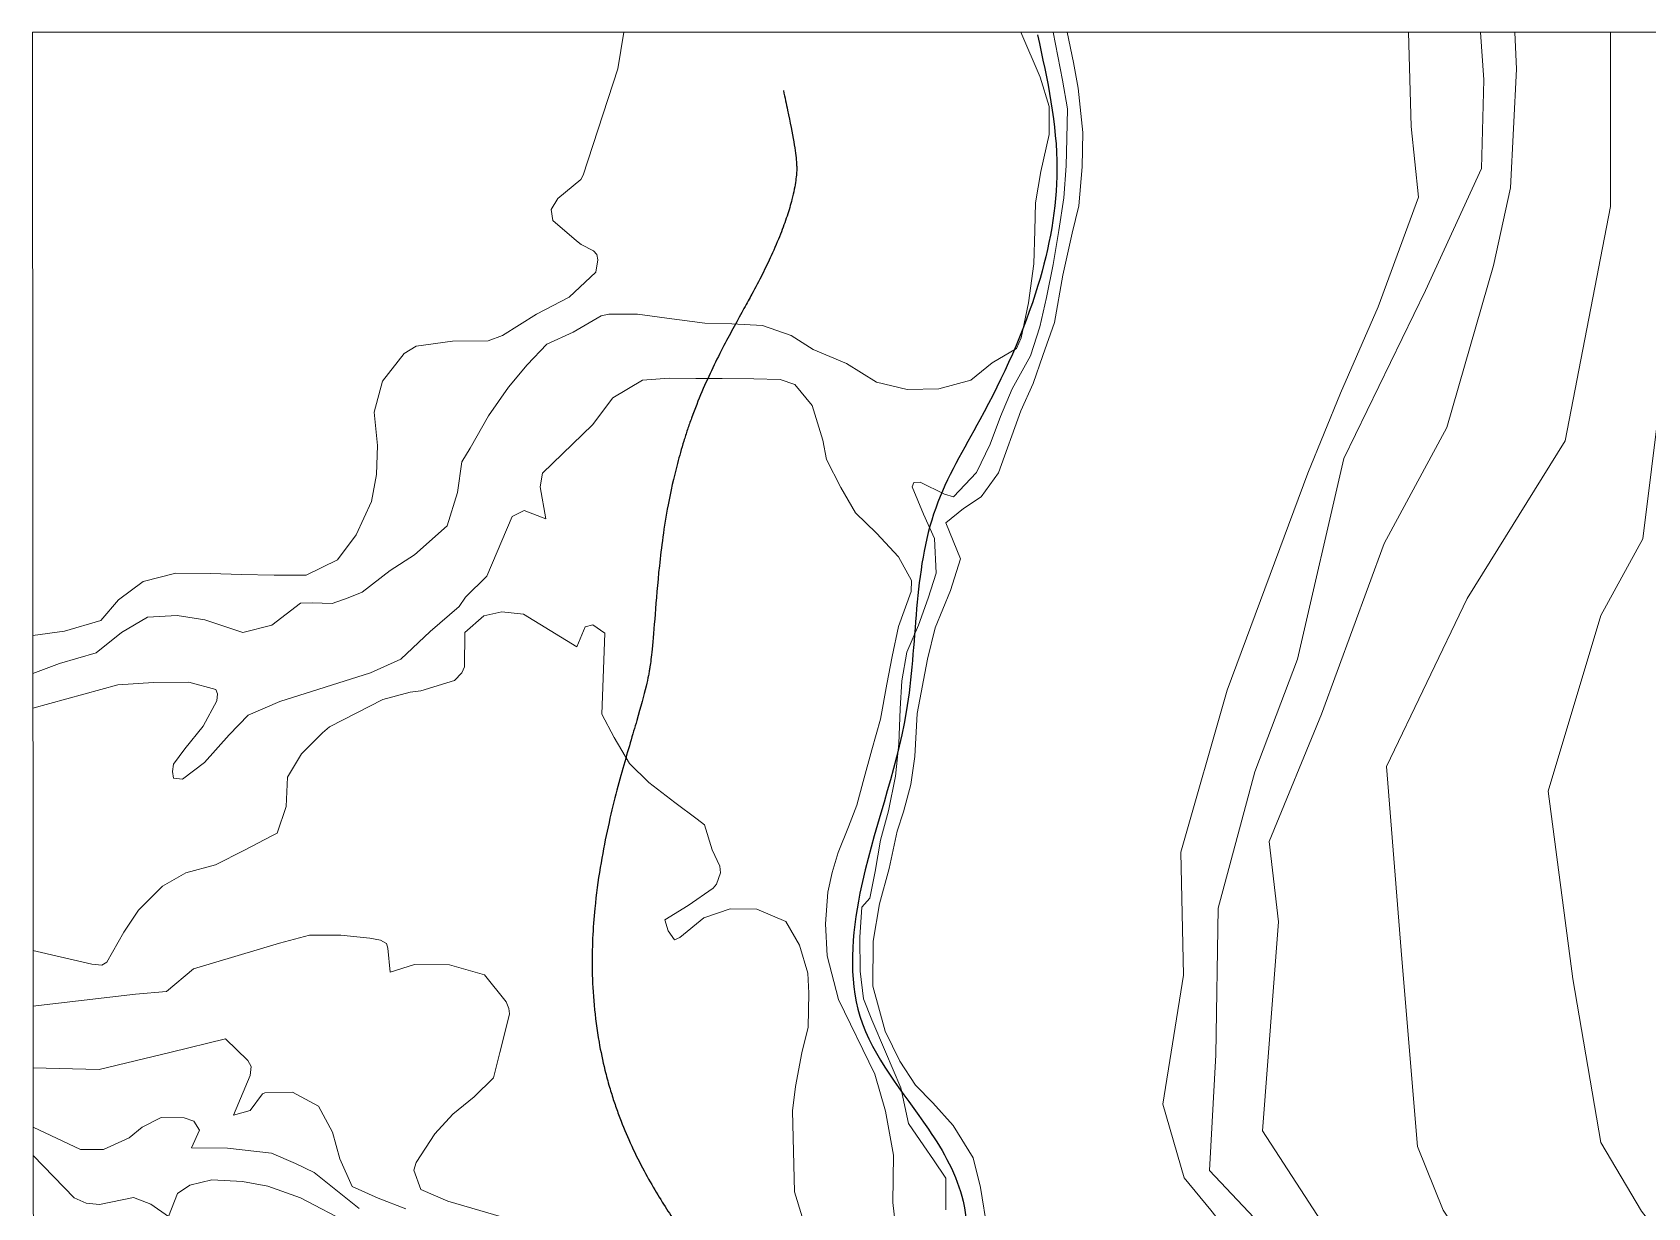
# Model space of a CAD drawing. Header units: metres. Extents: x 30 to 776, y 38 to 676.
# Drawn here: x 29.6 to 153.7, y 585.5 to 675.8 of the extents above; entities that cross this region are included whole.
import ezdxf

# ---------------------------------------------------------------- set-up
doc = ezdxf.new("R2010")
doc.units = ezdxf.units.M
doc.layers.add('01_Fina', color=7, linetype='Continuous')

msp = doc.modelspace()

# ---------------------------------------------------------------- linework, layer by layer
msp.add_spline([(106.83, 675.61), (108.32, 665.3), (106.86, 656.36), (102.39, 646.03), (99, 639.25), (96.74, 623.58), (93.18, 609.64), (93.18, 600.18), (98.44, 591.5), (101.1, 585.98), (102.04, 577.46), (110.54, 567.2), (115.45, 554.23), (129.88, 544.16), (140.15, 529.47), (156.19, 509.83), (198.01, 500.83), (221.73, 503.7), (238, 515.67), (252.42, 520.15), (281.11, 538.63), (291.8, 551.68), (297.51, 566.91), (300.12, 587.55), (316.29, 606.6), (331.97, 613.25), (351.68, 610.4), (367.6, 598.06), (374.49, 580.98), (389.77, 552.31), (401.1, 510.24), (407.2, 487.78), (408.99, 484.8), (414.2, 484.65), (424.03, 484.65), (456.85, 473.39), (460.88, 470.71), (472.98, 472.65), (479.56, 474.44), (492.86, 470.56), (502.87, 478.32), (512.31, 493.41), (527.25, 500.43), (541.15, 492.96), (559.78, 474.2), (591.84, 430.24), (601.45, 418), (617.45, 400.82), (669.82, 363.98), (715.45, 331.77), (775.7, 289.92)], degree=3)
msp.add_open_spline([(87.29, 671.34), (87.41, 670.8), (87.52, 670.3), (87.82, 668.88), (87.98, 668.07), (88.2, 666.75), (88.26, 666.23), (88.31, 665.72), (88.31, 665.59), (88.32, 665.43), (88.32, 665.38), (88.32, 665.28), (88.32, 665.23), (88.31, 665.1), (88.31, 665.03), (88.29, 664.8), (88.27, 664.62), (88.19, 664.02), (88.09, 663.52), (87.85, 662.57), (87.72, 662.13), (87.43, 661.25), (87.26, 660.78), (86.86, 659.78), (86.63, 659.22), (86.15, 658.18), (85.92, 657.7), (85.42, 656.71), (85.15, 656.2), (84.78, 655.52), (84.69, 655.35), (84.49, 654.99), (84.38, 654.79), (84.04, 654.18), (83.78, 653.71), (83.01, 652.3), (82.45, 651.25), (81.59, 649.45), (81.31, 648.84), (80.76, 647.55), (80.5, 646.88), (80.13, 645.87), (80.02, 645.57), (79.82, 644.98), (79.73, 644.69), (79.46, 643.81), (79.3, 643.24), (78.86, 641.57), (78.62, 640.5), (78.11, 637.77), (77.91, 636.2), (77.61, 633.4), (77.52, 632.17), (77.35, 630.02), (77.28, 629.12), (77.18, 628.1), (77.15, 627.83), (77.09, 627.39), (77.07, 627.21), (77.02, 626.94), (77.01, 626.84), (76.97, 626.62), (76.95, 626.51), (76.87, 626.14), (76.81, 625.87), (76.57, 624.85), (76.33, 623.97), (75.72, 621.87), (75.35, 620.64), (74.56, 617.81), (74.13, 616.21), (73.56, 613.53), (73.38, 612.6), (73.05, 610.62), (72.91, 609.57), (72.65, 606.98), (72.57, 605.4), (72.63, 601.98), (72.78, 600.14), (73.25, 597.49), (73.4, 596.77), (73.69, 595.6), (73.8, 595.17), (74.04, 594.37), (74.15, 594.01), (74.38, 593.3), (74.5, 592.96), (74.88, 591.96), (75.14, 591.32), (76.02, 589.33), (76.67, 588.11), (77.91, 585.98), (78.51, 585.06), (79.61, 583.45), (80.1, 582.76), (80.91, 581.65), (81.23, 581.2), (81.5, 580.83), (81.51, 580.48), (81.52, 580.07), (81.59, 578.86), (81.65, 577.97), (81.91, 575.88), (82.1, 574.67), (82.62, 572.59), (82.83, 571.83), (83.37, 570.25), (83.66, 569.5), (84.55, 567.48), (85.18, 566.31), (86.46, 564.24), (87.12, 563.32), (88.37, 561.71), (88.97, 561.01), (90.09, 559.77), (90.62, 559.23), (91.78, 558.07), (92.37, 557.52), (93.07, 556.85), (93.27, 556.66), (93.45, 556.49), (93.54, 556.18), (93.64, 555.8), (93.94, 554.68), (94.16, 553.86), (94.73, 551.92), (95.08, 550.8), (95.97, 548.48), (96.45, 547.35), (97.32, 545.64), (97.59, 545.14), (98.08, 544.29), (98.29, 543.95), (98.69, 543.32), (98.88, 543.02), (99.28, 542.45), (99.48, 542.17), (100.08, 541.35), (100.49, 540.83), (101.92, 539.13), (102.97, 538.08), (105, 536.24), (105.99, 535.45), (107.88, 534.07), (108.77, 533.48), (110.45, 532.42), (111.23, 531.97), (113, 530.97), (113.91, 530.48), (115.46, 529.64), (116.1, 529.29), (117.05, 528.75), (117.36, 528.55), (117.53, 528.43), (117.55, 528.42), (117.56, 528.41), (117.58, 528.39), (117.61, 528.36), (117.77, 528.18), (117.95, 527.97), (118.44, 527.28), (118.75, 526.81), (119.47, 525.62), (119.88, 524.89), (120.8, 523.2), (121.32, 522.24), (122.1, 520.79), (122.32, 520.39), (122.73, 519.64), (122.93, 519.29), (123.32, 518.59), (123.52, 518.25), (124.12, 517.2), (124.53, 516.51), (125.79, 514.41), (126.68, 513), (129.31, 509.08), (131.16, 506.57), (135.31, 501.65), (137.62, 499.24), (141.44, 495.92), (142.72, 494.89), (144.66, 493.48), (145.26, 493.06), (146.47, 492.26), (147.07, 491.88), (148.9, 490.76), (150.13, 490.08), (154.05, 488.08), (156.76, 486.96), (162.12, 485.12), (164.79, 484.4), (170.03, 483.23), (172.61, 482.79), (176.68, 482.22), (178.21, 482.05), (179.71, 481.89)], degree=3, knots=[0, 0, 0, 0, 1.644726, 1.644726, 4.934177, 4.934177, 8.223629, 8.223629, 9.563506, 9.563506, 10.345262, 10.345262, 11.28556, 11.28556, 12.225857, 12.225857, 14.106453, 14.106453, 17.805341, 17.805341, 20.424205, 20.424205, 23.043068, 23.043068, 25.951842, 25.951842, 28.289428, 28.289428, 30.618497, 30.618497, 31.331044, 31.331044, 32.043591, 32.043591, 33.468685, 33.468685, 35.959537, 35.959537, 37.106738, 37.106738, 38.221232, 38.221232, 38.683267, 38.683267, 39.145302, 39.145302, 40.069372, 40.069372, 41.917511, 41.917511, 45.055981, 45.055981, 48.194451, 48.194451, 51.332922, 51.332922, 52.597602, 52.597602, 53.712361, 53.712361, 54.511968, 54.511968, 55.311575, 55.311575, 56.910789, 56.910789, 60.593859, 60.593859, 64.276929, 64.276929, 67.959999, 67.959999, 69.780917, 69.780917, 71.601835, 71.601835, 74.015108, 74.015108, 76.42838, 76.42838, 77.298723, 77.298723, 77.81415, 77.81415, 78.233036, 78.233036, 78.651921, 78.651921, 79.489693, 79.489693, 81.414972, 81.414972, 83.340252, 83.340252, 85.265532, 85.265532, 87.017865, 87.017865, 87.017865, 87.84963, 87.84963, 89.181746, 89.181746, 90.513861, 90.513861, 91.210403, 91.210403, 91.906945, 91.906945, 93.171515, 93.171515, 94.436084, 94.436084, 95.700654, 95.700654, 96.965224, 96.965224, 98.811254, 98.811254, 99.732667, 99.732667, 99.732667, 101.114837, 101.114837, 103.131523, 103.131523, 105.148209, 105.148209, 106.781995, 106.781995, 107.434419, 107.434419, 107.862222, 107.862222, 108.229843, 108.229843, 108.597464, 108.597464, 109.332705, 109.332705, 111.128025, 111.128025, 112.923346, 112.923346, 114.718666, 114.718666, 116.513987, 116.513987, 119.107689, 119.107689, 121.701392, 121.701392, 124.295095, 124.295095, 124.853683, 124.853683, 124.853683, 126.51787, 126.51787, 129.769137, 129.769137, 133.020405, 133.020405, 136.271672, 136.271672, 139.52294, 139.52294, 140.697473, 140.697473, 141.674431, 141.674431, 142.651388, 142.651388, 144.605303, 144.605303, 148.513133, 148.513133, 155.508389, 155.508389, 162.503646, 162.503646, 165.777063, 165.777063, 167.196337, 167.196337, 168.615611, 168.615611, 171.454159, 171.454159, 177.597431, 177.597431, 183.740703, 183.740703, 189.883975, 189.883975, 193.623329, 193.623329, 193.623329, 193.623329])
at = {"layer": '01_Fina', "color": 252, "lineweight": 9, "true_color": 0x939598}
for points in [[(30.01, 38), (769.1, 38), (768.66, 675.82), (29.57, 675.82), (30.01, 57.96)], [(158.73, 542.56), (150.42, 552.15), (142.44, 559.67), (136.13, 566.49), (130.98, 571.53), (125.1, 578.57), (122.15, 582.75), (120.14, 585.27), (118.1, 587.76), (116.45, 593.42), (118.04, 603.33), (117.85, 612.8), (121.41, 625.25), (127.59, 641.92), (130.11, 648.08), (133.01, 654.72), (136.1, 663.15), (135.54, 668.57), (135.35, 675.82)], [(156.28, 554.25), (153.55, 557.06), (151.26, 559.72), (148.2, 564.11), (144.4, 568.42), (137.85, 575.23), (130.47, 581.6), (129.76, 582.48), (129.28, 583.41), (124.11, 591.39), (125.34, 607.44), (124.64, 613.62), (128.64, 623.41), (133.47, 636.52), (138.29, 645.43), (141.88, 657.9), (143.18, 663.86), (143.65, 672.98), (143.51, 675.82)], [(155.12, 564.69), (152.93, 566.68), (151.24, 568.47), (149.09, 572.01), (146, 575.81), (142.66, 579.23), (139.97, 582.36), (137.99, 585.28), (136.02, 590.18), (134.83, 604.59), (133.65, 619.37), (139.84, 632.29), (147.39, 644.41), (150.87, 662.43), (150.87, 675.82)], [(155.33, 652.74), (153.35, 636.88), (150.13, 630.99), (146.07, 617.49), (147.96, 603.05), (150.11, 590.49), (153.24, 585.2), (158.24, 578.78)]]:
    msp.add_lwpolyline(points, dxfattribs=at)
at = {"layer": '01_Fina', "color": 252, "linetype": 'Continuous', "lineweight": 9, "true_color": 0x939598}
for points in [[(75.02, 675.82), (74.57, 673.02), (71.91, 664.84), (71.72, 664.51), (69.97, 663.05), (69.44, 662.2), (69.57, 661.35), (71.4, 659.78), (71.75, 659.5), (72.69, 659.03), (72.95, 658.75), (73.04, 658.32), (72.88, 657.37), (70.82, 655.46), (68.32, 654.14), (65.7, 652.52), (64.6, 652.11), (61.86, 652.07), (59.06, 651.7), (58.15, 651.12), (56.49, 649.01), (55.84, 646.61), (56.1, 644.05), (56.02, 641.82), (55.64, 639.75), (54.47, 637.2), (53.02, 635.26), (50.62, 634.08), (48.16, 634.09), (45.62, 634.14), (43.28, 634.22), (40.61, 634.25), (38.09, 633.6), (36.2, 632.2), (34.83, 630.61), (32.03, 629.79), (29.6, 629.46)], [(105.55, 675.82), (107.02, 672.37), (107.73, 670.12), (107.72, 667.96), (107.07, 665.11), (106.68, 662.7), (106.63, 660.59), (106.53, 658.01), (106.14, 655.03), (105.56, 652.34), (105.22, 651.52), (103.33, 650.41), (101.71, 649.08), (99.24, 648.42), (96.8, 648.36), (94.44, 648.93), (92.14, 650.36), (89.57, 651.43), (87.88, 652.52), (85.69, 653.28), (83.32, 653.41), (81.26, 653.46), (78.33, 653.85), (76.09, 654.16), (73.88, 654.14), (73.29, 654.03), (71.14, 652.78), (69.12, 651.84), (67.61, 650.25), (66.17, 648.53), (64.62, 646.33), (63.22, 643.84), (62.59, 642.81), (62.25, 640.44), (61.46, 637.89), (58.93, 635.65), (57.08, 634.45), (54.92, 632.79), (53.85, 632.35), (52.62, 631.91), (51.07, 631.97), (50.17, 631.93), (47.97, 630.25), (45.76, 629.69), (42.84, 630.66), (40.71, 630.99), (38.42, 630.87), (36.42, 629.67), (34.47, 628.13), (31.66, 627.29), (29.6, 626.54)], [(108.04, 675.82), (108.75, 672.14), (109.14, 669.93), (109.09, 667.66), (109.02, 665.55), (108.84, 663.1), (108.46, 660.59), (108.02, 657.97), (107.52, 655.44), (107.01, 653.18), (106.28, 650.96), (104.87, 648.4), (103.99, 646.28), (103.18, 644.16), (102.14, 641.97), (100.36, 640.1), (99.68, 640.32), (97.8, 641.24), (97.32, 641.2), (97.18, 640.87), (98.07, 638.78), (98.9, 636.9), (99.03, 634.25), (98.42, 632.31), (97.68, 630.24), (96.78, 628.17), (96.39, 625.97), (96.27, 623.82), (96.17, 621.12), (95.9, 618.64), (95.37, 615.97), (94.77, 613.73), (94.36, 611.32), (93.93, 609.27), (93.33, 608.56), (93.18, 606.27), (93.2, 603.66), (93.46, 601.53), (94.1, 599.9), (95.13, 597.45), (95.73, 596.07), (96.32, 594.68), (96.9, 591.93), (98.1, 590.23), (98.84, 589.15), (99.79, 587.74), (99.79, 585.3)], [(109.11, 675.82), (109.59, 673.49), (109.96, 671.52), (110.32, 668.11), (110.26, 665.48), (110.01, 662.47), (109.49, 660.37), (108.76, 657.16), (108.12, 653.5), (107.24, 650.98), (106.49, 648.83), (105.55, 646.73), (103.82, 641.96), (102.5, 640.11), (101.14, 639.21), (99.78, 638.1), (100.9, 635.35), (100.15, 632.91), (98.96, 630.05), (98.36, 627.62), (97.58, 623.45), (97.4, 620.15), (97.08, 618), (96.53, 615.89), (96.03, 614.41), (95.42, 611.55), (94.67, 608.82), (94.2, 605.95), (94.16, 602.5), (95.12, 599.04), (96.24, 596.72), (97.45, 594.89), (98.78, 593.52), (100.34, 591.78), (101.89, 589.31), (102.44, 587.01), (102.97, 583.69)], [(140.87, 675.82), (141.14, 672.16), (140.95, 665.34), (136.64, 655.96), (130.37, 643.05), (126.81, 627.62), (123.53, 618.97), (120.72, 608.49), (120.53, 597.23), (120.05, 588.33), (124.31, 583.79), (128.8, 578.31), (137.85, 568.86), (140.31, 566.1), (143.73, 562.67), (147.79, 558.13), (153.47, 551.23), (162.59, 542.57)], [(29.61, 623.87), (36.14, 625.65), (38.87, 625.85), (41.61, 625.86), (43.67, 625.29), (43.8, 624.96), (43.75, 624.44), (42.71, 622.49), (41.29, 620.75), (40.42, 619.56), (40.34, 619.01), (40.41, 618.49), (41.12, 618.41), (42.81, 619.69), (44.71, 621.82), (46.17, 623.32), (48.6, 624.38), (55.57, 626.58), (57.9, 627.64), (60.15, 629.75), (62.38, 631.68), (62.85, 632.39), (64.49, 634.02), (66.44, 638.6), (67.36, 639.05), (69.03, 638.42), (68.61, 640.87), (68.77, 641.93), (72.62, 645.64), (74.18, 647.72), (76.47, 649.07), (78.51, 649.23), (80.57, 649.2), (82.58, 649.2), (85.02, 649.17), (87.05, 649.12), (88.18, 648.75), (89.51, 647.13), (90.33, 644.46), (90.6, 642.97), (91.71, 640.83), (92.84, 638.87), (94.46, 637.33), (96.14, 635.51), (97.13, 633.68), (97.12, 632.83), (96.14, 630.14), (95.66, 627.85), (95.25, 625.72), (94.77, 623.01), (94.1, 620.67), (93.42, 618.23), (92.93, 616.41), (92.3, 614.74), (91.51, 612.76), (91.04, 611.24), (90.71, 609.72), (90.53, 607.28), (90.65, 604.83), (91.52, 601.46), (94.31, 595.74), (95.13, 592.88), (95.76, 589.51), (95.71, 585.86), (96.27, 580.92)], [(29.62, 605.25), (34.14, 604.18), (34.92, 604.1), (35.3, 604.33), (36.59, 606.66), (37.72, 608.35), (39.57, 610.19), (41.36, 611.21), (43.66, 611.82), (45.88, 612.95), (47.97, 614.06), (48.38, 614.25), (49.09, 616.3), (49.17, 618.55), (50.26, 620.35), (51.86, 621.97), (52.41, 622.43), (56.51, 624.54), (58.62, 625.1), (59.43, 625.21), (62.01, 625.99), (62.57, 626.57), (62.79, 627.04), (62.8, 629.69), (64.28, 630.97), (65.65, 631.26), (67.33, 631.09), (71.42, 628.59), (72.05, 630.11), (72.66, 630.26), (73.57, 629.63), (73.33, 623.4), (74.28, 621.61), (75.46, 619.61), (76.95, 618.15), (78.95, 616.61), (80.68, 615.33), (81.24, 614.89), (81.81, 612.97), (82.41, 611.71), (82.45, 611.21), (82.16, 610.34), (81.89, 610.03), (79.98, 608.69), (78.17, 607.59), (78.44, 606.76), (78.92, 606.05), (79.34, 606.23), (81.18, 607.75), (83.2, 608.43), (85.26, 608.41), (87.48, 607.47), (88.54, 605.64), (89.17, 603.5), (89.24, 601.95), (89.21, 599.35), (88.72, 597.37), (88.23, 594.79), (88, 592.91), (88.15, 586.7), (90.62, 578.66)], [(29.62, 600.97), (37.5, 601.89), (39.87, 602.09), (41.95, 603.82), (48.56, 605.79), (50.86, 606.43), (53.27, 606.42), (55.52, 606.18), (56.32, 606.03), (56.79, 605.78), (56.88, 605.43), (57.06, 603.58), (58.95, 604.17), (61.62, 604.14), (64.31, 603.37), (65.99, 601.29), (66.2, 600.79), (66.24, 600.36), (66.06, 599.63), (65.49, 597.41), (65.02, 595.45), (63.53, 593.98), (61.9, 592.65), (60.51, 591.15), (59.06, 588.95), (58.89, 588.36), (59.42, 586.88), (61.51, 585.98), (68.1, 584.05)], [(29.62, 596.23), (34.71, 596.1), (40.24, 597.43), (44.41, 598.46), (46.14, 596.78), (46.4, 596.31), (46.32, 595.64), (45.02, 592.59), (46.31, 592.95), (47.25, 594.21), (47.44, 594.3), (49.57, 594.35), (51.57, 593.28), (52.63, 591.28), (53.2, 589.23), (54.14, 587.09), (56.16, 586.21), (58.28, 585.38)], [(54.7, 585.42), (51.22, 588.17), (49.8, 588.87), (47.95, 589.65), (44.58, 590.04), (41.8, 590.08), (42.41, 591.43), (41.99, 592.11), (41.24, 592.37), (39.47, 592.4), (38.02, 591.66), (37, 590.83), (35.04, 589.93), (33.27, 589.95), (29.63, 591.66)], [(29.63, 589.48), (32.79, 586.24), (33.71, 585.81), (34.72, 585.71), (37.35, 586.25), (38.69, 585.73), (40.03, 584.79), (40.73, 586.55), (41.67, 587.21), (43.36, 587.61), (45.72, 587.49), (47.66, 587.12), (50.18, 586.24), (61.64, 580.24)]]:
    msp.add_lwpolyline(points, dxfattribs=at)

doc.saveas('drawing.dxf')
